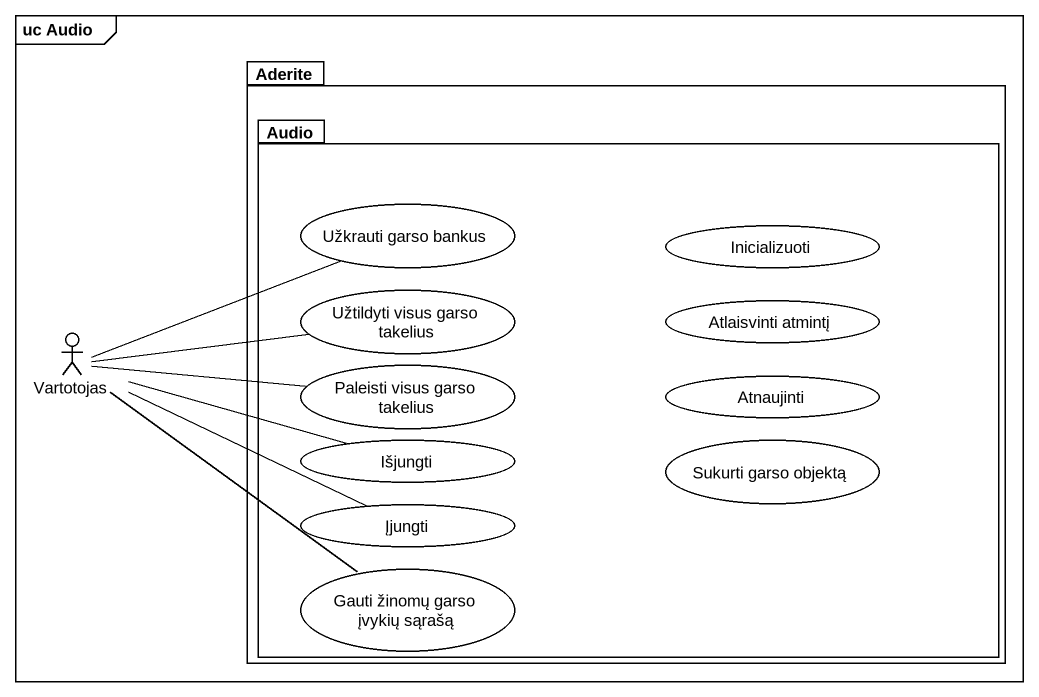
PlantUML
@startuml
mainframe uc Audio
package Aderite {
  package Audio {
    usecase "Užkrauti garso bankus" as Užkrauti_garso_bankus
    usecase Inicializuoti
    usecase "Užtildyti visus garso takelius" as Užtildyti_visus_garso
    usecase "Atlaisvinti atmintį" as Atlaisvinti_atmintį
    usecase "Paleisti visus garso takelius" as Paleisti_visus_garso
    usecase Atnaujinti
    usecase Išjungti
    usecase "Sukurti garso objektą" as Sukurti_garso_objektą
    usecase Įjungti
    usecase "Gauti žinomų garso įvykių sąrašą" as Gauti_žinomų_garso_įvykių
  }
}
actor Vartotojas
Vartotojas -right- Užkrauti_garso_bankus
Vartotojas -right- Užtildyti_visus_garso
Vartotojas -right- Paleisti_visus_garso
Vartotojas -right- Išjungti
Vartotojas -right- Įjungti
Vartotojas -- Gauti_žinomų_garso_įvykių
@enduml
